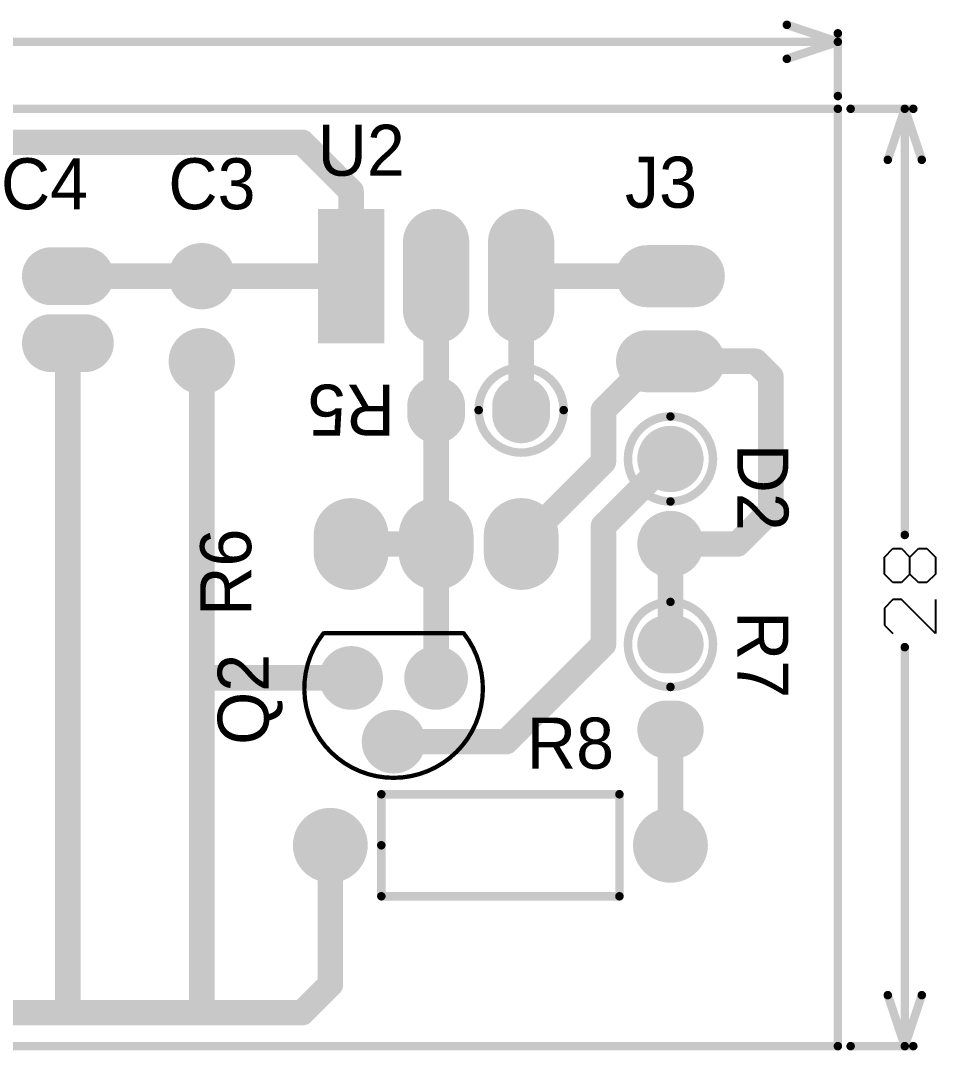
# Model space of a CAD drawing. Header units: millimetres. Extents: x 9.9 to 70.9, y 5.9 to 36.6.
# Drawn here: x 43.59 to 70.91, y 5.87 to 36.63 of the extents above; entities that cross this region are included whole.
import ezdxf

# ---------------------------------------------------------------- set-up
doc = ezdxf.new("R2010")
doc.units = ezdxf.units.MM
for name, color, linetype in [('BottomLayer', 5, 'Continuous'), ('BottomSolder', 6, 'Continuous'), ('Mechanical1', 6, 'Continuous'), ('MultiLayer', 9, 'Continuous'), ('PadHoleLayer', 156, 'Continuous'), ('TopLayer', 1, 'Continuous'), ('TopOverlay', 2, 'Continuous'), ('TopSolder', 216, 'Continuous')]:
    doc.layers.add(name, color=color, linetype=linetype)

# ---------------------------------------------------------------- blocks, each defined once
blk = doc.blocks.new('CAP_CER_3')
at = {"layer": 'BottomLayer', "const_width": 0.889}
for points in [[(-2.095, 0, 1), (-1.206, 0, 1)], [(0.445, 0, 1), (1.333, 0, 1)]]:
    blk.add_lwpolyline(points, format="xyb", close=True, dxfattribs=at)
at = {"layer": 'BottomSolder', "const_width": 0.991}
for points in [[(-2.146, 0, 1), (-1.156, 0, 1)], [(0.394, 0, 1), (1.384, 0, 1)]]:
    blk.add_lwpolyline(points, format="xyb", close=True, dxfattribs=at)
at = {"layer": 'MultiLayer', "const_width": 0.889}
for points in [[(-2.095, 0, 1), (-1.206, 0, 1)], [(0.445, 0, 1), (1.333, 0, 1)]]:
    blk.add_lwpolyline(points, format="xyb", close=True, dxfattribs=at)
at = {"layer": 'PadHoleLayer', "const_width": 0.4}
for points in [[(-1.851, 0, 1), (-1.451, 0, 1)], [(0.689, 0, 1), (1.089, 0, 1)]]:
    blk.add_lwpolyline(points, format="xyb", close=True, dxfattribs=at)
at = {"layer": 'TopLayer', "const_width": 0.889}
for points in [[(-2.095, 0, 1), (-1.206, 0, 1)], [(0.445, 0, 1), (1.333, 0, 1)]]:
    blk.add_lwpolyline(points, format="xyb", close=True, dxfattribs=at)
at = {"layer": 'TopSolder', "const_width": 0.991}
for points in [[(-2.146, 0, 1), (-1.156, 0, 1)], [(0.394, 0, 1), (1.384, 0, 1)]]:
    blk.add_lwpolyline(points, format="xyb", close=True, dxfattribs=at)
blk = doc.blocks.new('CAP_ELEC_5X11X2MM_4')
at = {"layer": 'BottomLayer', "const_width": 1.524}
for points in [[(-1, 0.508), (-1, -0.508)], [(1, 0.508), (1, -0.508)]]:
    blk.add_lwpolyline(points, dxfattribs=at)
at = {"layer": 'BottomLayer', "const_width": 0.762}
for points in [[(-1.381, 0.508, 1), (-0.619, 0.508, 1)], [(0.619, 0.508, 1), (1.381, 0.508, 1)], [(-1.381, -0.508, 1), (-0.619, -0.508, 1)], [(0.619, -0.508, 1), (1.381, -0.508, 1)]]:
    blk.add_lwpolyline(points, format="xyb", close=True, dxfattribs=at)
at = {"layer": 'BottomSolder', "const_width": 1.727}
for points in [[(-1, 0.508), (-1, -0.508)], [(1, 0.508), (1, -0.508)]]:
    blk.add_lwpolyline(points, dxfattribs=at)
at = {"layer": 'BottomSolder', "const_width": 0.864}
for points in [[(-1.432, 0.508, 1), (-0.568, 0.508, 1)], [(0.568, 0.508, 1), (1.432, 0.508, 1)], [(-1.432, -0.508, 1), (-0.568, -0.508, 1)], [(0.568, -0.508, 1), (1.432, -0.508, 1)]]:
    blk.add_lwpolyline(points, format="xyb", close=True, dxfattribs=at)
at = {"layer": 'MultiLayer', "const_width": 1.524}
for points in [[(-1, 0.508), (-1, -0.508)], [(1, 0.508), (1, -0.508)]]:
    blk.add_lwpolyline(points, dxfattribs=at)
at = {"layer": 'MultiLayer', "const_width": 0.762}
for points in [[(-1.381, 0.508, 1), (-0.619, 0.508, 1)], [(0.619, 0.508, 1), (1.381, 0.508, 1)], [(-1.381, -0.508, 1), (-0.619, -0.508, 1)], [(0.619, -0.508, 1), (1.381, -0.508, 1)]]:
    blk.add_lwpolyline(points, format="xyb", close=True, dxfattribs=at)
at = {"layer": 'PadHoleLayer', "const_width": 0.35}
for points in [[(-1.175, 0, 1), (-0.825, 0, 1)], [(0.825, 0, 1), (1.175, 0, 1)]]:
    blk.add_lwpolyline(points, format="xyb", close=True, dxfattribs=at)
at = {"layer": 'TopLayer', "const_width": 1.524}
for points in [[(-1, 0.508), (-1, -0.508)], [(1, 0.508), (1, -0.508)]]:
    blk.add_lwpolyline(points, dxfattribs=at)
at = {"layer": 'TopLayer', "const_width": 0.762}
for points in [[(-1.381, 0.508, 1), (-0.619, 0.508, 1)], [(0.619, 0.508, 1), (1.381, 0.508, 1)], [(-1.381, -0.508, 1), (-0.619, -0.508, 1)], [(0.619, -0.508, 1), (1.381, -0.508, 1)]]:
    blk.add_lwpolyline(points, format="xyb", close=True, dxfattribs=at)
at = {"layer": 'TopSolder', "const_width": 1.727}
for points in [[(-1, 0.508), (-1, -0.508)], [(1, 0.508), (1, -0.508)]]:
    blk.add_lwpolyline(points, dxfattribs=at)
at = {"layer": 'TopSolder', "const_width": 0.864}
for points in [[(-1.432, 0.508, 1), (-0.568, 0.508, 1)], [(0.568, 0.508, 1), (1.432, 0.508, 1)], [(-1.432, -0.508, 1), (-0.568, -0.508, 1)], [(0.568, -0.508, 1), (1.432, -0.508, 1)]]:
    blk.add_lwpolyline(points, format="xyb", close=True, dxfattribs=at)
blk = doc.blocks.new('DO_41_VERTICAL_6')
at = {"layer": 'BottomLayer', "const_width": 0.889}
for points in [[(-1.714, 0, 1), (-0.825, 0, 1)], [(0.825, 0, 1), (1.714, 0, 1)]]:
    blk.add_lwpolyline(points, format="xyb", close=True, dxfattribs=at)
at = {"layer": 'BottomSolder', "const_width": 0.991}
for points in [[(-1.765, 0, 1), (-0.775, 0, 1)], [(0.775, 0, 1), (1.765, 0, 1)]]:
    blk.add_lwpolyline(points, format="xyb", close=True, dxfattribs=at)
at = {"layer": 'MultiLayer', "const_width": 0.889}
for points in [[(-1.714, 0, 1), (-0.825, 0, 1)], [(0.825, 0, 1), (1.714, 0, 1)]]:
    blk.add_lwpolyline(points, format="xyb", close=True, dxfattribs=at)
at = {"layer": 'PadHoleLayer', "const_width": 0.5}
for points in [[(-1.52, 0, 1), (-1.02, 0, 1)], [(1.02, 0, 1), (1.52, 0, 1)]]:
    blk.add_lwpolyline(points, format="xyb", close=True, dxfattribs=at)
at = {"layer": 'TopLayer', "const_width": 0.889}
for points in [[(-1.714, 0, 1), (-0.825, 0, 1)], [(0.825, 0, 1), (1.714, 0, 1)]]:
    blk.add_lwpolyline(points, format="xyb", close=True, dxfattribs=at)
at = {"layer": 'TopOverlay'}
for points, const_width in [([(2.54, 0, 1), (0, 0, 1)], 0.254), ([(-0.064, 0, 1), (0.064, 0, 1)], 0.127), ([(2.477, 0, 1), (2.603, 0, 1)], 0.127)]:
    blk.add_lwpolyline(points, format="xyb", close=True, dxfattribs=dict(at, const_width=const_width))
at = {"layer": 'TopSolder', "const_width": 0.991}
for points in [[(-1.765, 0, 1), (-0.775, 0, 1)], [(0.775, 0, 1), (1.765, 0, 1)]]:
    blk.add_lwpolyline(points, format="xyb", close=True, dxfattribs=at)
blk = doc.blocks.new('HEADER_1X2_9')
at = {"layer": 'BottomLayer', "const_width": 1.651}
for points in [[(0.699, 1.27), (-0.699, 1.27)], [(0.699, -1.27), (-0.699, -1.27)]]:
    blk.add_lwpolyline(points, dxfattribs=at)
at = {"layer": 'BottomLayer', "const_width": 0.825}
for points in [[(-1.111, 1.27, 1), (-0.286, 1.27, 1)], [(0.286, 1.27, 1), (1.111, 1.27, 1)], [(-1.111, -1.27, 1), (-0.286, -1.27, 1)], [(0.286, -1.27, 1), (1.111, -1.27, 1)]]:
    blk.add_lwpolyline(points, format="xyb", close=True, dxfattribs=at)
at = {"layer": 'BottomSolder', "const_width": 1.854}
for points in [[(0.699, 1.27), (-0.699, 1.27)], [(0.699, -1.27), (-0.699, -1.27)]]:
    blk.add_lwpolyline(points, dxfattribs=at)
at = {"layer": 'BottomSolder', "const_width": 0.927}
for points in [[(-1.162, 1.27, 1), (-0.235, 1.27, 1)], [(0.235, 1.27, 1), (1.162, 1.27, 1)], [(-1.162, -1.27, 1), (-0.235, -1.27, 1)], [(0.235, -1.27, 1), (1.162, -1.27, 1)]]:
    blk.add_lwpolyline(points, format="xyb", close=True, dxfattribs=at)
at = {"layer": 'MultiLayer', "const_width": 1.651}
for points in [[(0.699, 1.27), (-0.699, 1.27)], [(0.699, -1.27), (-0.699, -1.27)]]:
    blk.add_lwpolyline(points, dxfattribs=at)
at = {"layer": 'MultiLayer', "const_width": 0.825}
for points in [[(-1.111, 1.27, 1), (-0.286, 1.27, 1)], [(0.286, 1.27, 1), (1.111, 1.27, 1)], [(-1.111, -1.27, 1), (-0.286, -1.27, 1)], [(0.286, -1.27, 1), (1.111, -1.27, 1)]]:
    blk.add_lwpolyline(points, format="xyb", close=True, dxfattribs=at)
at = {"layer": 'PadHoleLayer', "const_width": 0.45}
for points in [[(-0.225, 1.27, 1), (0.225, 1.27, 1)], [(-0.225, -1.27, 1), (0.225, -1.27, 1)]]:
    blk.add_lwpolyline(points, format="xyb", close=True, dxfattribs=at)
at = {"layer": 'TopLayer', "const_width": 1.651}
for points in [[(0.699, 1.27), (-0.699, 1.27)], [(0.699, -1.27), (-0.699, -1.27)]]:
    blk.add_lwpolyline(points, dxfattribs=at)
at = {"layer": 'TopLayer', "const_width": 0.825}
for points in [[(-1.111, 1.27, 1), (-0.286, 1.27, 1)], [(0.286, 1.27, 1), (1.111, 1.27, 1)], [(-1.111, -1.27, 1), (-0.286, -1.27, 1)], [(0.286, -1.27, 1), (1.111, -1.27, 1)]]:
    blk.add_lwpolyline(points, format="xyb", close=True, dxfattribs=at)
at = {"layer": 'TopSolder', "const_width": 1.854}
for points in [[(0.699, 1.27), (-0.699, 1.27)], [(0.699, -1.27), (-0.699, -1.27)]]:
    blk.add_lwpolyline(points, dxfattribs=at)
at = {"layer": 'TopSolder', "const_width": 0.927}
for points in [[(-1.162, 1.27, 1), (-0.235, 1.27, 1)], [(0.235, 1.27, 1), (1.162, 1.27, 1)], [(-1.162, -1.27, 1), (-0.235, -1.27, 1)], [(0.235, -1.27, 1), (1.162, -1.27, 1)]]:
    blk.add_lwpolyline(points, format="xyb", close=True, dxfattribs=at)
blk = doc.blocks.new('TO_92_11')
at = {"layer": 'BottomLayer', "const_width": 0.85}
for points in [[(-0.425, 0.952, 1), (0.425, 0.952, 1)], [(-1.695, -0.952, 1), (-0.845, -0.952, 1)], [(0.845, -0.952, 1), (1.695, -0.952, 1)]]:
    blk.add_lwpolyline(points, format="xyb", close=True, dxfattribs=at)
at = {"layer": 'BottomSolder', "const_width": 0.952}
for points in [[(-0.476, 0.952, 1), (0.476, 0.952, 1)], [(-1.746, -0.952, 1), (-0.794, -0.952, 1)], [(0.794, -0.952, 1), (1.746, -0.952, 1)]]:
    blk.add_lwpolyline(points, format="xyb", close=True, dxfattribs=at)
at = {"layer": 'MultiLayer', "const_width": 0.85}
for points in [[(-0.425, 0.952, 1), (0.425, 0.952, 1)], [(-1.695, -0.952, 1), (-0.845, -0.952, 1)], [(0.845, -0.952, 1), (1.695, -0.952, 1)]]:
    blk.add_lwpolyline(points, format="xyb", close=True, dxfattribs=at)
at = {"layer": 'PadHoleLayer', "const_width": 0.4}
for points in [[(-0.2, 0.952, 1), (0.2, 0.952, 1)], [(-1.47, -0.952, 1), (-1.07, -0.952, 1)], [(1.07, -0.952, 1), (1.47, -0.952, 1)]]:
    blk.add_lwpolyline(points, format="xyb", close=True, dxfattribs=at)
at = {"layer": 'TopLayer', "const_width": 0.85}
for points in [[(-0.425, 0.952, 1), (0.425, 0.952, 1)], [(-1.695, -0.952, 1), (-0.845, -0.952, 1)], [(0.845, -0.952, 1), (1.695, -0.952, 1)]]:
    blk.add_lwpolyline(points, format="xyb", close=True, dxfattribs=at)
at = {"layer": 'TopOverlay', "const_width": 0.127}
blk.add_lwpolyline([(-2.094, -2.286, -2.05592), (2.102, -2.277)], format="xyb", dxfattribs=at)
blk.add_lwpolyline([(2.094, -2.286), (-2.094, -2.286)], dxfattribs=at)
at = {"layer": 'TopOverlay', "const_width": 0.0635}
for points in [[(-2.126, -2.286, 1), (-2.063, -2.286, 1)], [(-2.126, -2.286, 1), (-2.063, -2.286, 1)], [(2.063, -2.286, 1), (2.126, -2.286, 1)], [(2.07, -2.277, 1), (2.133, -2.277, 1)]]:
    blk.add_lwpolyline(points, format="xyb", close=True, dxfattribs=at)
at = {"layer": 'TopSolder', "const_width": 0.952}
for points in [[(-0.476, 0.952, 1), (0.476, 0.952, 1)], [(-1.746, -0.952, 1), (-0.794, -0.952, 1)], [(0.794, -0.952, 1), (1.746, -0.952, 1)]]:
    blk.add_lwpolyline(points, format="xyb", close=True, dxfattribs=at)
blk = doc.blocks.new('RES_VERTICAL_16')
at = {"layer": 'BottomLayer', "const_width": 1.524}
for points in [[(-1.27, 0.127), (-1.27, -0.127)], [(1.27, 0.127), (1.27, -0.127)]]:
    blk.add_lwpolyline(points, dxfattribs=at)
at = {"layer": 'BottomLayer', "const_width": 0.762}
for points in [[(-1.651, 0.127, 1), (-0.889, 0.127, 1)], [(-1.651, -0.127, 1), (-0.889, -0.127, 1)], [(0.889, 0.127, 1), (1.651, 0.127, 1)], [(0.889, -0.127, 1), (1.651, -0.127, 1)]]:
    blk.add_lwpolyline(points, format="xyb", close=True, dxfattribs=at)
at = {"layer": 'BottomSolder', "const_width": 1.727}
for points in [[(-1.27, 0.127), (-1.27, -0.127)], [(1.27, 0.127), (1.27, -0.127)]]:
    blk.add_lwpolyline(points, dxfattribs=at)
at = {"layer": 'BottomSolder', "const_width": 0.864}
for points in [[(-1.702, 0.127, 1), (-0.838, 0.127, 1)], [(0.838, 0.127, 1), (1.702, 0.127, 1)], [(-1.702, -0.127, 1), (-0.838, -0.127, 1)], [(0.838, -0.127, 1), (1.702, -0.127, 1)]]:
    blk.add_lwpolyline(points, format="xyb", close=True, dxfattribs=at)
at = {"layer": 'MultiLayer', "const_width": 1.524}
for points in [[(-1.27, 0.127), (-1.27, -0.127)], [(1.27, 0.127), (1.27, -0.127)]]:
    blk.add_lwpolyline(points, dxfattribs=at)
at = {"layer": 'MultiLayer', "const_width": 0.762}
for points in [[(-1.651, 0.127, 1), (-0.889, 0.127, 1)], [(-1.651, -0.127, 1), (-0.889, -0.127, 1)], [(0.889, 0.127, 1), (1.651, 0.127, 1)], [(0.889, -0.127, 1), (1.651, -0.127, 1)]]:
    blk.add_lwpolyline(points, format="xyb", close=True, dxfattribs=at)
at = {"layer": 'PadHoleLayer', "const_width": 0.4}
for points in [[(-1.47, 0, 1), (-1.07, 0, 1)], [(1.07, 0, 1), (1.47, 0, 1)]]:
    blk.add_lwpolyline(points, format="xyb", close=True, dxfattribs=at)
at = {"layer": 'TopLayer', "const_width": 1.524}
for points in [[(-1.27, 0.127), (-1.27, -0.127)], [(1.27, 0.127), (1.27, -0.127)]]:
    blk.add_lwpolyline(points, dxfattribs=at)
at = {"layer": 'TopLayer', "const_width": 0.762}
for points in [[(-1.651, 0.127, 1), (-0.889, 0.127, 1)], [(-1.651, -0.127, 1), (-0.889, -0.127, 1)], [(0.889, 0.127, 1), (1.651, 0.127, 1)], [(0.889, -0.127, 1), (1.651, -0.127, 1)]]:
    blk.add_lwpolyline(points, format="xyb", close=True, dxfattribs=at)
at = {"layer": 'TopOverlay'}
for points, const_width in [([(2.54, 0, 1), (0, 0, 1)], 0.254), ([(-0.064, 0, 1), (0.064, 0, 1)], 0.127), ([(2.477, 0, 1), (2.603, 0, 1)], 0.127)]:
    blk.add_lwpolyline(points, format="xyb", close=True, dxfattribs=dict(at, const_width=const_width))
at = {"layer": 'TopSolder', "const_width": 1.727}
for points in [[(-1.27, 0.127), (-1.27, -0.127)], [(1.27, 0.127), (1.27, -0.127)]]:
    blk.add_lwpolyline(points, dxfattribs=at)
at = {"layer": 'TopSolder', "const_width": 0.864}
for points in [[(-1.702, 0.127, 1), (-0.838, 0.127, 1)], [(0.838, 0.127, 1), (1.702, 0.127, 1)], [(-1.702, -0.127, 1), (-0.838, -0.127, 1)], [(0.838, -0.127, 1), (1.702, -0.127, 1)]]:
    blk.add_lwpolyline(points, format="xyb", close=True, dxfattribs=at)
blk = doc.blocks.new('TRIMPOT_17')
at = {"layer": 'BottomLayer', "const_width": 2.032}
for points in [[(-2.54, -0.254), (-2.54, 0.254)], [(0, -0.254), (0, 0.254)], [(2.54, -0.254), (2.54, 0.254)]]:
    blk.add_lwpolyline(points, dxfattribs=at)
at = {"layer": 'BottomLayer', "const_width": 1.016}
for points in [[(-3.048, 0.254, 1), (-2.032, 0.254, 1)], [(-0.508, 0.254, 1), (0.508, 0.254, 1)], [(2.032, 0.254, 1), (3.048, 0.254, 1)], [(-3.048, -0.254, 1), (-2.032, -0.254, 1)], [(-0.508, -0.254, 1), (0.508, -0.254, 1)], [(2.032, -0.254, 1), (3.048, -0.254, 1)]]:
    blk.add_lwpolyline(points, format="xyb", close=True, dxfattribs=at)
at = {"layer": 'BottomSolder', "const_width": 2.2352}
for points in [[(-2.54, -0.254), (-2.54, 0.254)], [(0, -0.254), (0, 0.254)], [(2.54, -0.254), (2.54, 0.254)]]:
    blk.add_lwpolyline(points, dxfattribs=at)
at = {"layer": 'BottomSolder', "const_width": 1.1176}
for points in [[(-3.0988, 0.254, 1), (-1.9812, 0.254, 1)], [(-0.5588, 0.254, 1), (0.5588, 0.254, 1)], [(1.9812, 0.254, 1), (3.0988, 0.254, 1)], [(-3.0988, -0.254, 1), (-1.9812, -0.254, 1)], [(-0.5588, -0.254, 1), (0.5588, -0.254, 1)], [(1.9812, -0.254, 1), (3.0988, -0.254, 1)]]:
    blk.add_lwpolyline(points, format="xyb", close=True, dxfattribs=at)
at = {"layer": 'MultiLayer', "const_width": 2.032}
for points in [[(-2.54, -0.254), (-2.54, 0.254)], [(0, -0.254), (0, 0.254)], [(2.54, -0.254), (2.54, 0.254)]]:
    blk.add_lwpolyline(points, dxfattribs=at)
at = {"layer": 'MultiLayer', "const_width": 1.016}
for points in [[(-3.048, 0.254, 1), (-2.032, 0.254, 1)], [(-0.508, 0.254, 1), (0.508, 0.254, 1)], [(2.032, 0.254, 1), (3.048, 0.254, 1)], [(-3.048, -0.254, 1), (-2.032, -0.254, 1)], [(-0.508, -0.254, 1), (0.508, -0.254, 1)], [(2.032, -0.254, 1), (3.048, -0.254, 1)]]:
    blk.add_lwpolyline(points, format="xyb", close=True, dxfattribs=at)
at = {"layer": 'PadHoleLayer', "const_width": 0.3175}
for points in [[(-2.69875, 0, 1), (-2.38125, 0, 1)], [(-0.15875, 0, 1), (0.15875, 0, 1)], [(2.38125, 0, 1), (2.69875, 0, 1)]]:
    blk.add_lwpolyline(points, format="xyb", close=True, dxfattribs=at)
at = {"layer": 'TopLayer', "const_width": 2.032}
for points in [[(-2.54, -0.254), (-2.54, 0.254)], [(0, -0.254), (0, 0.254)], [(2.54, -0.254), (2.54, 0.254)]]:
    blk.add_lwpolyline(points, dxfattribs=at)
at = {"layer": 'TopLayer', "const_width": 1.016}
for points in [[(-3.048, 0.254, 1), (-2.032, 0.254, 1)], [(-0.508, 0.254, 1), (0.508, 0.254, 1)], [(2.032, 0.254, 1), (3.048, 0.254, 1)], [(-3.048, -0.254, 1), (-2.032, -0.254, 1)], [(-0.508, -0.254, 1), (0.508, -0.254, 1)], [(2.032, -0.254, 1), (3.048, -0.254, 1)]]:
    blk.add_lwpolyline(points, format="xyb", close=True, dxfattribs=at)
at = {"layer": 'TopSolder', "const_width": 2.2352}
for points in [[(-2.54, -0.254), (-2.54, 0.254)], [(0, -0.254), (0, 0.254)], [(2.54, -0.254), (2.54, 0.254)]]:
    blk.add_lwpolyline(points, dxfattribs=at)
at = {"layer": 'TopSolder', "const_width": 1.1176}
for points in [[(-3.0988, 0.254, 1), (-1.9812, 0.254, 1)], [(-0.5588, 0.254, 1), (0.5588, 0.254, 1)], [(1.9812, 0.254, 1), (3.0988, 0.254, 1)], [(-3.0988, -0.254, 1), (-1.9812, -0.254, 1)], [(-0.5588, -0.254, 1), (0.5588, -0.254, 1)], [(1.9812, -0.254, 1), (3.0988, -0.254, 1)]]:
    blk.add_lwpolyline(points, format="xyb", close=True, dxfattribs=at)
blk = doc.blocks.new('RES_VERTICAL_18')
at = {"layer": 'BottomLayer', "const_width": 1.524}
for points in [[(-1.27, 0.127), (-1.27, -0.127)], [(1.27, 0.127), (1.27, -0.127)]]:
    blk.add_lwpolyline(points, dxfattribs=at)
at = {"layer": 'BottomLayer', "const_width": 0.762}
for points in [[(-1.651, 0.127, 1), (-0.889, 0.127, 1)], [(-1.651, -0.127, 1), (-0.889, -0.127, 1)], [(0.889, 0.127, 1), (1.651, 0.127, 1)], [(0.889, -0.127, 1), (1.651, -0.127, 1)]]:
    blk.add_lwpolyline(points, format="xyb", close=True, dxfattribs=at)
at = {"layer": 'BottomSolder', "const_width": 1.727}
for points in [[(-1.27, 0.127), (-1.27, -0.127)], [(1.27, 0.127), (1.27, -0.127)]]:
    blk.add_lwpolyline(points, dxfattribs=at)
at = {"layer": 'BottomSolder', "const_width": 0.864}
for points in [[(-1.702, 0.127, 1), (-0.838, 0.127, 1)], [(0.838, 0.127, 1), (1.702, 0.127, 1)], [(-1.702, -0.127, 1), (-0.838, -0.127, 1)], [(0.838, -0.127, 1), (1.702, -0.127, 1)]]:
    blk.add_lwpolyline(points, format="xyb", close=True, dxfattribs=at)
at = {"layer": 'MultiLayer', "const_width": 1.524}
for points in [[(-1.27, 0.127), (-1.27, -0.127)], [(1.27, 0.127), (1.27, -0.127)]]:
    blk.add_lwpolyline(points, dxfattribs=at)
at = {"layer": 'MultiLayer', "const_width": 0.762}
for points in [[(-1.651, 0.127, 1), (-0.889, 0.127, 1)], [(-1.651, -0.127, 1), (-0.889, -0.127, 1)], [(0.889, 0.127, 1), (1.651, 0.127, 1)], [(0.889, -0.127, 1), (1.651, -0.127, 1)]]:
    blk.add_lwpolyline(points, format="xyb", close=True, dxfattribs=at)
at = {"layer": 'PadHoleLayer', "const_width": 0.4}
for points in [[(-1.47, 0, 1), (-1.07, 0, 1)], [(1.07, 0, 1), (1.47, 0, 1)]]:
    blk.add_lwpolyline(points, format="xyb", close=True, dxfattribs=at)
at = {"layer": 'TopLayer', "const_width": 1.524}
for points in [[(-1.27, 0.127), (-1.27, -0.127)], [(1.27, 0.127), (1.27, -0.127)]]:
    blk.add_lwpolyline(points, dxfattribs=at)
at = {"layer": 'TopLayer', "const_width": 0.762}
for points in [[(-1.651, 0.127, 1), (-0.889, 0.127, 1)], [(-1.651, -0.127, 1), (-0.889, -0.127, 1)], [(0.889, 0.127, 1), (1.651, 0.127, 1)], [(0.889, -0.127, 1), (1.651, -0.127, 1)]]:
    blk.add_lwpolyline(points, format="xyb", close=True, dxfattribs=at)
at = {"layer": 'TopOverlay'}
for points, const_width in [([(2.54, 0, 1), (0, 0, 1)], 0.254), ([(-0.064, 0, 1), (0.064, 0, 1)], 0.127), ([(2.477, 0, 1), (2.603, 0, 1)], 0.127)]:
    blk.add_lwpolyline(points, format="xyb", close=True, dxfattribs=dict(at, const_width=const_width))
at = {"layer": 'TopSolder', "const_width": 1.727}
for points in [[(-1.27, 0.127), (-1.27, -0.127)], [(1.27, 0.127), (1.27, -0.127)]]:
    blk.add_lwpolyline(points, dxfattribs=at)
at = {"layer": 'TopSolder', "const_width": 0.864}
for points in [[(-1.702, 0.127, 1), (-0.838, 0.127, 1)], [(0.838, 0.127, 1), (1.702, 0.127, 1)], [(-1.702, -0.127, 1), (-0.838, -0.127, 1)], [(0.838, -0.127, 1), (1.702, -0.127, 1)]]:
    blk.add_lwpolyline(points, format="xyb", close=True, dxfattribs=at)
blk = doc.blocks.new('RES_AXIAL_400MIL_19')
at = {"layer": 'BottomLayer', "const_width": 1.016}
for points in [[(-0.508, 0, 1), (0.508, 0, 1)], [(9.652, 0, 1), (10.668, 0, 1)]]:
    blk.add_lwpolyline(points, format="xyb", close=True, dxfattribs=at)
at = {"layer": 'BottomSolder', "const_width": 1.118}
for points in [[(-0.559, 0, 1), (0.559, 0, 1)], [(9.601, 0, 1), (10.719, 0, 1)]]:
    blk.add_lwpolyline(points, format="xyb", close=True, dxfattribs=at)
at = {"layer": 'MultiLayer', "const_width": 1.016}
for points in [[(-0.508, 0, 1), (0.508, 0, 1)], [(9.652, 0, 1), (10.668, 0, 1)]]:
    blk.add_lwpolyline(points, format="xyb", close=True, dxfattribs=at)
at = {"layer": 'PadHoleLayer', "const_width": 0.4}
for points in [[(-0.2, 0, 1), (0.2, 0, 1)], [(9.96, 0, 1), (10.36, 0, 1)]]:
    blk.add_lwpolyline(points, format="xyb", close=True, dxfattribs=at)
at = {"layer": 'TopLayer', "const_width": 1.016}
for points in [[(-0.508, 0, 1), (0.508, 0, 1)], [(9.652, 0, 1), (10.668, 0, 1)]]:
    blk.add_lwpolyline(points, format="xyb", close=True, dxfattribs=at)
at = {"layer": 'TopOverlay', "const_width": 0.254}
for points in [[(1.524, 1.524), (8.636, 1.524)], [(1.524, 0), (1.524, 1.524)], [(8.636, -1.524), (8.636, 1.524)], [(1.524, -1.524), (1.524, 0)], [(1.524, -1.524), (8.636, -1.524)]]:
    blk.add_lwpolyline(points, dxfattribs=at)
at = {"layer": 'TopOverlay', "const_width": 0.127}
for points in [[(1.46, 1.524, 1), (1.587, 1.524, 1)], [(1.46, 1.524, 1), (1.587, 1.524, 1)], [(8.572, 1.524, 1), (8.699, 1.524, 1)], [(8.572, 1.524, 1), (8.699, 1.524, 1)], [(1.46, 0, 1), (1.587, 0, 1)], [(1.46, 0, 1), (1.587, 0, 1)], [(1.46, -1.524, 1), (1.587, -1.524, 1)], [(1.46, -1.524, 1), (1.587, -1.524, 1)], [(8.572, -1.524, 1), (8.699, -1.524, 1)], [(8.572, -1.524, 1), (8.699, -1.524, 1)]]:
    blk.add_lwpolyline(points, format="xyb", close=True, dxfattribs=at)
at = {"layer": 'TopSolder', "const_width": 1.118}
for points in [[(-0.559, 0, 1), (0.559, 0, 1)], [(9.601, 0, 1), (10.719, 0, 1)]]:
    blk.add_lwpolyline(points, format="xyb", close=True, dxfattribs=at)
blk = doc.blocks.new('TO_220_22')
at = {"layer": 'BottomLayer', "const_width": 1.778}
for points in [[(1.016, -2.54), (-1.016, -2.54)], [(1.016, -5.08), (-1.016, -5.08)]]:
    blk.add_lwpolyline(points, dxfattribs=at)
at = {"layer": 'BottomLayer', "const_width": 0.889}
for points in [[(-1.46, -2.54, 1), (-0.572, -2.54, 1)], [(0.572, -2.54, 1), (1.46, -2.54, 1)], [(-1.46, -5.08, 1), (-0.572, -5.08, 1)], [(0.572, -5.08, 1), (1.46, -5.08, 1)]]:
    blk.add_lwpolyline(points, format="xyb", close=True, dxfattribs=at)
at = {"layer": 'BottomLayer'}
blk.add_solid([(-1.905, -0.889), (1.905, -0.889), (-1.905, 0.889), (1.905, 0.889)], dxfattribs=at)
at = {"layer": 'BottomSolder', "const_width": 1.981}
for points in [[(1.016, -2.54), (-1.016, -2.54)], [(1.016, -5.08), (-1.016, -5.08)]]:
    blk.add_lwpolyline(points, dxfattribs=at)
at = {"layer": 'BottomSolder', "const_width": 0.991}
for points in [[(-1.511, -2.54, 1), (-0.521, -2.54, 1)], [(0.521, -2.54, 1), (1.511, -2.54, 1)], [(-1.511, -5.08, 1), (-0.521, -5.08, 1)], [(0.521, -5.08, 1), (1.511, -5.08, 1)]]:
    blk.add_lwpolyline(points, format="xyb", close=True, dxfattribs=at)
at = {"layer": 'BottomSolder'}
blk.add_solid([(-2.007, -0.991), (2.007, -0.991), (-2.007, 0.991), (2.007, 0.991)], dxfattribs=at)
at = {"layer": 'MultiLayer', "const_width": 1.778}
for points in [[(1.016, -2.54), (-1.016, -2.54)], [(1.016, -5.08), (-1.016, -5.08)]]:
    blk.add_lwpolyline(points, dxfattribs=at)
at = {"layer": 'MultiLayer', "const_width": 0.889}
for points in [[(-1.46, -2.54, 1), (-0.572, -2.54, 1)], [(0.572, -2.54, 1), (1.46, -2.54, 1)], [(-1.46, -5.08, 1), (-0.572, -5.08, 1)], [(0.572, -5.08, 1), (1.46, -5.08, 1)]]:
    blk.add_lwpolyline(points, format="xyb", close=True, dxfattribs=at)
at = {"layer": 'MultiLayer'}
blk.add_solid([(-1.905, -0.889), (1.905, -0.889), (-1.905, 0.889), (1.905, 0.889)], dxfattribs=at)
at = {"layer": 'PadHoleLayer', "const_width": 0.45}
for points in [[(-0.225, 0, 1), (0.225, 0, 1)], [(-0.225, -2.54, 1), (0.225, -2.54, 1)], [(-0.225, -5.08, 1), (0.225, -5.08, 1)]]:
    blk.add_lwpolyline(points, format="xyb", close=True, dxfattribs=at)
at = {"layer": 'TopLayer', "const_width": 1.778}
for points in [[(1.016, -2.54), (-1.016, -2.54)], [(1.016, -5.08), (-1.016, -5.08)]]:
    blk.add_lwpolyline(points, dxfattribs=at)
at = {"layer": 'TopLayer', "const_width": 0.889}
for points in [[(-1.46, -2.54, 1), (-0.572, -2.54, 1)], [(0.572, -2.54, 1), (1.46, -2.54, 1)], [(-1.46, -5.08, 1), (-0.572, -5.08, 1)], [(0.572, -5.08, 1), (1.46, -5.08, 1)]]:
    blk.add_lwpolyline(points, format="xyb", close=True, dxfattribs=at)
at = {"layer": 'TopLayer'}
blk.add_solid([(-1.905, -0.889), (1.905, -0.889), (-1.905, 0.889), (1.905, 0.889)], dxfattribs=at)
at = {"layer": 'TopSolder', "const_width": 1.981}
for points in [[(1.016, -2.54), (-1.016, -2.54)], [(1.016, -5.08), (-1.016, -5.08)]]:
    blk.add_lwpolyline(points, dxfattribs=at)
at = {"layer": 'TopSolder', "const_width": 0.991}
for points in [[(-1.511, -2.54, 1), (-0.521, -2.54, 1)], [(0.521, -2.54, 1), (1.511, -2.54, 1)], [(-1.511, -5.08, 1), (-0.521, -5.08, 1)], [(0.521, -5.08, 1), (1.511, -5.08, 1)]]:
    blk.add_lwpolyline(points, format="xyb", close=True, dxfattribs=at)
at = {"layer": 'TopSolder'}
blk.add_solid([(-2.007, -0.991), (2.007, -0.991), (-2.007, 0.991), (2.007, 0.991)], dxfattribs=at)

msp = doc.modelspace()

# ---------------------------------------------------------------- linework, layer by layer
at = {"layer": 'BottomLayer', "const_width": 0.762}
for points in [[(30.46, 33), (52, 33)], [(52, 33), (53.46, 31.54)], [(53.46, 29), (53.46, 31.54)], [(45, 29), (49, 29)], [(49, 29), (53.46, 29)], [(56, 25), (56, 29)], [(58.54, 25), (58.54, 29)], [(58.54, 29), (63, 29)], [(45, 7), (45, 27)], [(49, 17), (49, 26.46)], [(61, 25), (62.46, 26.46)], [(62.46, 26.46), (63, 26.46)], [(63, 26.46), (65.54, 26.46)], [(65.54, 26.46), (66, 26)], [(66, 22), (66, 26)], [(56, 21), (56, 25)], [(61, 23.46), (61, 25)], [(58.54, 21), (61, 23.46)], [(61, 21.54), (63, 23.54)], [(65, 21), (66, 22)], [(61, 18), (61, 21.54)], [(53.46, 21), (56, 21)], [(56, 17), (56, 21)], [(63, 18), (63, 21)], [(63, 21), (65, 21)], [(58.095, 15.095), (61, 18)], [(49, 17), (53.46, 17)], [(49, 7), (49, 17)], [(63, 12), (63, 15.46)], [(54.73, 15.095), (58.095, 15.095)], [(52.84, 7.84), (52.84, 12)], [(52, 7), (52.84, 7.84)], [(29.84, 7), (45, 7)], [(45, 7), (49, 7)], [(49, 7), (52, 7)]]:
    msp.add_lwpolyline(points, dxfattribs=at)
at = {"layer": 'BottomLayer', "const_width": 0.381}
for points in [[(51.81, 33, 1), (52.191, 33, 1)], [(51.81, 33, 1), (52.191, 33, 1)], [(53.27, 31.54, 1), (53.651, 31.54, 1)], [(53.27, 31.54, 1), (53.651, 31.54, 1)], [(44.81, 29, 1), (45.191, 29, 1)], [(48.81, 29, 1), (49.191, 29, 1)], [(48.81, 29, 1), (49.191, 29, 1)], [(53.27, 29, 1), (53.651, 29, 1)], [(53.27, 29, 1), (53.651, 29, 1)], [(55.81, 29, 1), (56.191, 29, 1)], [(58.35, 29, 1), (58.731, 29, 1)], [(58.35, 29, 1), (58.731, 29, 1)], [(62.81, 29, 1), (63.191, 29, 1)], [(44.81, 27, 1), (45.191, 27, 1)], [(48.81, 26.46, 1), (49.191, 26.46, 1)], [(62.27, 26.46, 1), (62.651, 26.46, 1)], [(62.27, 26.46, 1), (62.651, 26.46, 1)], [(62.81, 26.46, 1), (63.191, 26.46, 1)], [(62.81, 26.46, 1), (63.191, 26.46, 1)], [(65.349, 26.46, 1), (65.73, 26.46, 1)], [(65.349, 26.46, 1), (65.73, 26.46, 1)], [(65.81, 26, 1), (66.191, 26, 1)], [(65.81, 26, 1), (66.191, 26, 1)], [(55.81, 25, 1), (56.191, 25, 1)], [(55.81, 25, 1), (56.191, 25, 1)], [(58.35, 25, 1), (58.731, 25, 1)], [(60.809, 25, 1), (61.19, 25, 1)], [(60.809, 25, 1), (61.19, 25, 1)], [(60.809, 23.46, 1), (61.19, 23.46, 1)], [(60.809, 23.46, 1), (61.19, 23.46, 1)], [(62.81, 23.54, 1), (63.191, 23.54, 1)], [(65.81, 22, 1), (66.191, 22, 1)], [(65.81, 22, 1), (66.191, 22, 1)], [(60.809, 21.54, 1), (61.19, 21.54, 1)], [(60.809, 21.54, 1), (61.19, 21.54, 1)], [(53.27, 21, 1), (53.651, 21, 1)], [(55.81, 21, 1), (56.191, 21, 1)], [(55.81, 21, 1), (56.191, 21, 1)], [(55.81, 21, 1), (56.191, 21, 1)], [(58.35, 21, 1), (58.731, 21, 1)], [(62.81, 21, 1), (63.191, 21, 1)], [(62.81, 21, 1), (63.191, 21, 1)], [(64.809, 21, 1), (65.19, 21, 1)], [(64.809, 21, 1), (65.19, 21, 1)], [(60.809, 18, 1), (61.19, 18, 1)], [(60.809, 18, 1), (61.19, 18, 1)], [(62.81, 18, 1), (63.191, 18, 1)], [(48.81, 17, 1), (49.191, 17, 1)], [(48.81, 17, 1), (49.191, 17, 1)], [(48.81, 17, 1), (49.191, 17, 1)], [(53.27, 17, 1), (53.651, 17, 1)], [(55.81, 17, 1), (56.191, 17, 1)], [(62.81, 15.46, 1), (63.191, 15.46, 1)], [(54.54, 15.095, 1), (54.921, 15.095, 1)], [(57.904, 15.095, 1), (58.285, 15.095, 1)], [(57.904, 15.095, 1), (58.285, 15.095, 1)], [(52.65, 12, 1), (53.031, 12, 1)], [(62.81, 12, 1), (63.191, 12, 1)], [(52.65, 7.84, 1), (53.031, 7.84, 1)], [(52.65, 7.84, 1), (53.031, 7.84, 1)], [(44.81, 7, 1), (45.191, 7, 1)], [(44.81, 7, 1), (45.191, 7, 1)], [(44.81, 7, 1), (45.191, 7, 1)], [(48.81, 7, 1), (49.191, 7, 1)], [(48.81, 7, 1), (49.191, 7, 1)], [(48.81, 7, 1), (49.191, 7, 1)], [(51.81, 7, 1), (52.191, 7, 1)], [(51.81, 7, 1), (52.191, 7, 1)]]:
    msp.add_lwpolyline(points, format="xyb", close=True, dxfattribs=at)
at = {"layer": 'Mechanical1', "const_width": 0.254}
for points in [[(10, 34), (68, 34)], [(68, 6), (68, 34)], [(10, 6), (68, 6)]]:
    msp.add_lwpolyline(points, dxfattribs=at)
at = {"layer": 'Mechanical1', "const_width": 0.127}
for points in [[(67.937, 34, 1), (68.064, 34, 1)], [(67.937, 34, 1), (68.064, 34, 1)], [(67.937, 6, 1), (68.064, 6, 1)], [(67.937, 6, 1), (68.064, 6, 1)]]:
    msp.add_lwpolyline(points, format="xyb", close=True, dxfattribs=at)
at = {"layer": 'TopOverlay'}
for p, q in [((69.391, 20.609), (69.645, 20.863)), ((69.645, 20.863), (69.898, 20.863)), ((69.898, 20.863), (70.152, 20.609)), ((70.152, 20.609), (70.406, 20.863)), ((70.406, 20.863), (70.66, 20.863)), ((70.66, 20.863), (70.914, 20.609)), ((69.391, 20.101), (69.391, 20.609)), ((70.152, 20.101), (70.152, 20.609)), ((70.914, 20.609), (70.914, 20.101)), ((69.645, 19.848), (69.391, 20.101)), ((70.152, 20.101), (69.898, 19.848)), ((70.406, 19.848), (70.152, 20.101)), ((70.914, 20.101), (70.66, 19.848)), ((69.898, 19.848), (69.645, 19.848)), ((70.66, 19.848), (70.406, 19.848)), ((69.645, 19.34), (69.391, 19.086)), ((69.391, 19.086), (69.391, 18.578)), ((69.898, 19.34), (69.645, 19.34)), ((70.914, 18.324), (69.898, 19.34)), ((70.914, 19.34), (70.914, 18.324)), ((69.391, 18.578), (69.645, 18.324))]:
    msp.add_line(p, q, dxfattribs=at)
at = {"layer": 'TopOverlay', "const_width": 0.254}
for points in [[(66.476, 36.508), (68, 36)], [(68, 34.381), (68, 36.254)], [(40.27, 36), (68, 36)], [(66.476, 35.492), (68, 36)], [(68.381, 34), (70.254, 34)], [(69.492, 32.476), (70, 34)], [(70, 21.27), (70, 34)], [(70, 34), (70.508, 32.476)], [(70, 6), (70, 17.918)], [(69.492, 7.524), (70, 6)], [(70, 6), (70.508, 7.524)], [(68.381, 6), (70.254, 6)]]:
    msp.add_lwpolyline(points, dxfattribs=at)
at = {"layer": 'TopOverlay', "const_width": 0.127}
for points in [[(66.413, 36.508, 1), (66.54, 36.508, 1)], [(67.937, 36.254, 1), (68.064, 36.254, 1)], [(67.937, 36, 1), (68.064, 36, 1)], [(67.937, 36, 1), (68.064, 36, 1)], [(67.937, 36, 1), (68.064, 36, 1)], [(66.413, 35.492, 1), (66.54, 35.492, 1)], [(67.937, 34.381, 1), (68.064, 34.381, 1)], [(68.318, 34, 1), (68.445, 34, 1)], [(69.936, 34, 1), (70.063, 34, 1)], [(69.936, 34, 1), (70.063, 34, 1)], [(69.936, 34, 1), (70.063, 34, 1)], [(70.19, 34, 1), (70.317, 34, 1)], [(69.428, 32.476, 1), (69.555, 32.476, 1)], [(70.444, 32.476, 1), (70.571, 32.476, 1)], [(69.936, 21.27, 1), (70.063, 21.27, 1)], [(69.936, 17.918, 1), (70.063, 17.918, 1)], [(69.428, 7.524, 1), (69.555, 7.524, 1)], [(70.444, 7.524, 1), (70.571, 7.524, 1)], [(68.318, 6, 1), (68.445, 6, 1)], [(69.936, 6, 1), (70.063, 6, 1)], [(69.936, 6, 1), (70.063, 6, 1)], [(69.936, 6, 1), (70.063, 6, 1)], [(70.19, 6, 1), (70.317, 6, 1)]]:
    msp.add_lwpolyline(points, format="xyb", close=True, dxfattribs=at)

# ---------------------------------------------------------------- block references
for name, p, rotation in [('TO_220_22', (53.46, 29), 90), ('CAP_ELEC_5X11X2MM_4', (45, 28), 270), ('CAP_CER_3', (49, 28.111), 90), ('RES_VERTICAL_16', (57.27, 25), 360), ('DO_41_VERTICAL_6', (63, 22.27), 90), ('TRIMPOT_17', (56, 21), 180), ('RES_VERTICAL_18', (63, 16.73), 90), ('TO_92_11', (54.73, 16.047), 180), ('RES_AXIAL_400MIL_19', (52.84, 12), 360)]:
    msp.add_blockref(name, p, dxfattribs=dict(rotation=rotation))
msp.add_blockref('HEADER_1X2_9', (63, 27.73))

# ---------------------------------------------------------------- texts
at = {"layer": 'TopOverlay'}
for s, p in [('U2', (52.46, 32)), ('C4', (43, 31)), ('C3', (48, 31)), ('J3', (61.641, 31.045)), ('R8', (58.71, 14.29))]:
    msp.add_text(s, height=1.524, dxfattribs=at).set_placement(p)
for s, rotation, p in [('R5', 180, (54.77, 25.76)), ('D2', 270, (65, 24)), ('R6', 90, (50.476, 18.854)), ('R7', 270, (65, 19)), ('Q2', 90, (51, 15))]:
    msp.add_text(s, height=1.524, rotation=rotation, dxfattribs=at).set_placement(p)

doc.saveas('drawing.dxf')
